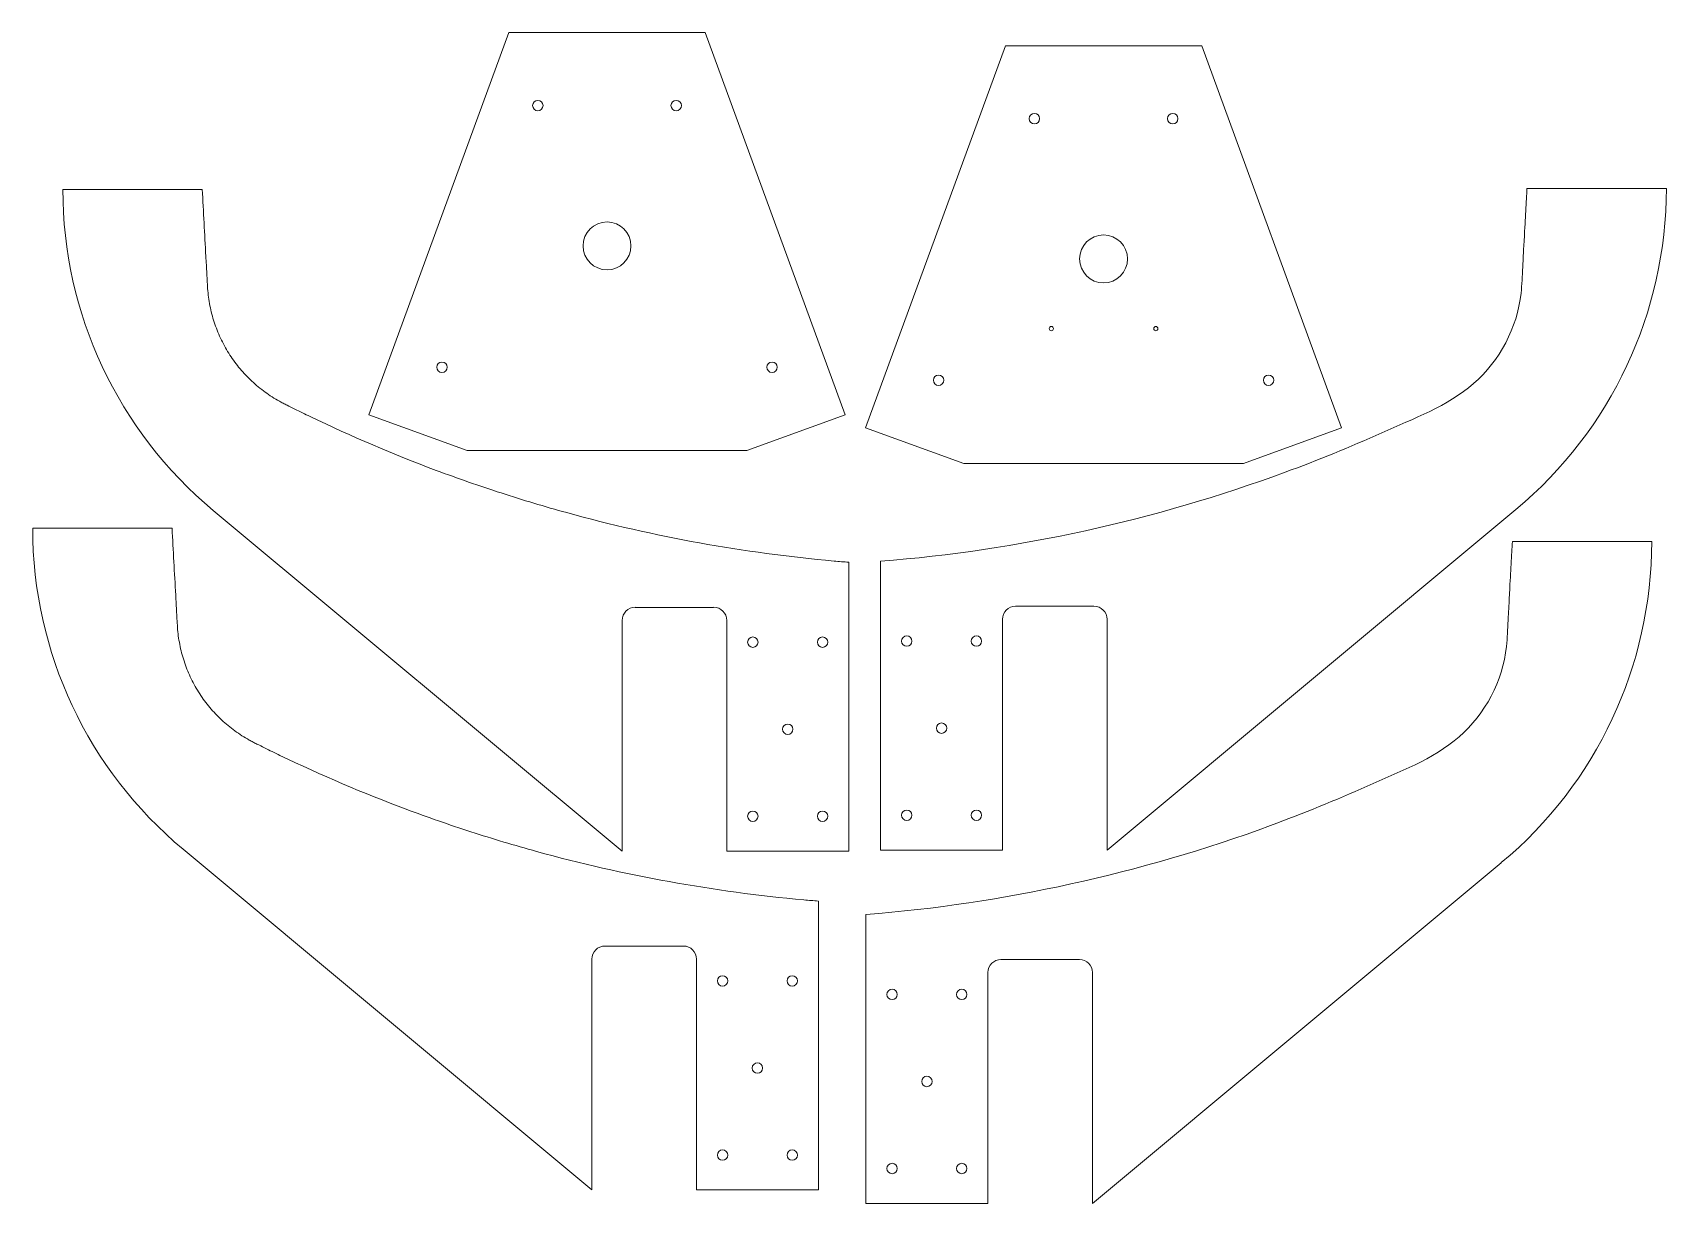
# Model space of a CAD drawing. Header units: inches. Extents: x 55.1 to 78.6, y 36.8 to 53.6.
import ezdxf

# ---------------------------------------------------------------- set-up
doc = ezdxf.new("R2010")
doc.units = ezdxf.units.IN
doc.header["$MEASUREMENT"] = 0

msp = doc.modelspace()

# ---------------------------------------------------------------- linework, layer by layer
at = {"color": 1, "linetype": 'Continuous', "lineweight": 0}
for p, q in [((61.974, 53.598), (59.966, 48.113)), ((64.791, 53.598), (61.974, 53.598)), ((66.798, 48.113), (64.791, 53.598)), ((69.099, 53.41), (67.092, 47.926)), ((71.916, 53.41), (69.099, 53.41)), ((73.924, 47.926), (71.916, 53.41)), ((57.573, 51.347), (55.573, 51.347)), ((76.584, 51.362), (78.584, 51.362)), ((59.966, 48.113), (61.375, 47.598)), ((65.389, 47.598), (66.798, 48.113)), ((67.092, 47.926), (68.501, 47.41)), ((72.515, 47.41), (73.924, 47.926)), ((61.375, 47.598), (65.389, 47.598)), ((68.501, 47.41), (72.515, 47.41)), ((63.6, 41.847), (57.732, 46.739)), ((70.558, 41.862), (76.426, 46.753)), ((57.14, 46.483), (55.14, 46.483)), ((76.374, 46.29), (78.374, 46.29)), ((66.85, 45.994), (66.85, 41.847)), ((67.308, 46.008), (67.308, 41.862)), ((63.787, 45.347), (64.912, 45.347)), ((70.37, 45.362), (69.245, 45.362)), ((63.6, 45.16), (63.6, 41.847)), ((65.1, 45.16), (65.1, 41.847)), ((69.058, 45.175), (69.058, 41.862)), ((70.558, 45.175), (70.558, 41.862)), ((63.166, 36.983), (57.298, 41.875)), ((65.1, 41.847), (66.85, 41.847)), ((69.058, 41.862), (67.308, 41.862)), ((70.348, 36.79), (76.216, 41.681)), ((66.416, 41.13), (66.416, 36.983)), ((67.098, 40.936), (67.098, 36.79)), ((63.353, 40.483), (64.478, 40.483)), ((63.166, 40.296), (63.166, 36.983)), ((64.666, 40.296), (64.666, 36.983)), ((68.848, 40.103), (68.848, 36.79)), ((70.161, 40.29), (69.036, 40.29)), ((70.348, 40.103), (70.348, 36.79)), ((64.666, 36.983), (66.416, 36.983)), ((68.848, 36.79), (67.098, 36.79))]:
    msp.add_line(p, q, dxfattribs=at)
for centre, radius in [((62.389, 52.551), 0.0748), ((64.375, 52.551), 0.0748), ((69.515, 52.363), 0.0748), ((71.501, 52.363), 0.0748), ((63.382, 50.536), 0.344), ((70.508, 50.349), 0.344), ((69.758, 49.349), 0.03), ((71.258, 49.349), 0.03), ((61.014, 48.794), 0.0748), ((65.75, 48.794), 0.0747), ((68.14, 48.607), 0.0748), ((72.876, 48.607), 0.0747), ((65.475, 44.847), 0.0748), ((66.475, 44.847), 0.0747), ((67.683, 44.862), 0.0747), ((68.683, 44.862), 0.0747), ((65.975, 43.597), 0.0748), ((68.183, 43.612), 0.0747), ((67.683, 42.362), 0.0747), ((68.683, 42.362), 0.0747), ((65.475, 42.347), 0.0748), ((66.475, 42.347), 0.0747), ((65.041, 39.983), 0.0747), ((66.041, 39.983), 0.0748), ((67.473, 39.79), 0.0748), ((68.473, 39.79), 0.0747), ((65.541, 38.733), 0.0747), ((67.973, 38.54), 0.0748), ((65.041, 37.483), 0.0747), ((66.041, 37.483), 0.0748), ((67.473, 37.29), 0.0748), ((68.473, 37.29), 0.0747)]:
    msp.add_circle(centre, radius, dxfattribs=at)
for centre, radius, start, end in [((61.573, 51.347), 6, 180, 230.1867), ((72.584, 51.362), 6, 309.8133, 0), ((61.14, 46.483), 6, 180, 230.1867), ((72.374, 46.29), 6, 309.8133, 0), ((63.787, 45.16), 0.188, 90, 180), ((64.912, 45.16), 0.188, 0, 90), ((69.245, 45.175), 0.188, 90, 180), ((70.37, 45.175), 0.188, 0, 90), ((63.353, 40.296), 0.188, 90, 180), ((64.478, 40.296), 0.188, 0, 90), ((69.036, 40.103), 0.188, 90, 180), ((70.161, 40.103), 0.188, 0, 90)]:
    msp.add_arc(centre, radius, start, end, dxfattribs=at)
for points, knots in [([(57.573, 51.347), (57.591, 51.027), (57.608, 50.706), (57.63, 50.304), (57.637, 50.18), (57.644, 50.057), (57.648, 49.975), (57.65, 49.933), (57.657, 49.851), (57.662, 49.81), (57.674, 49.729), (57.681, 49.688), (57.707, 49.567), (57.729, 49.489), (57.782, 49.334), (57.813, 49.259), (57.867, 49.148), (57.886, 49.111), (57.927, 49.039), (57.948, 49.004), (58.015, 48.901), (58.063, 48.836), (58.168, 48.71), (58.225, 48.651), (58.315, 48.566), (58.346, 48.539), (58.41, 48.487), (58.442, 48.462), (58.541, 48.389), (58.61, 48.345), (58.699, 48.296), (58.717, 48.286), (58.754, 48.267), (58.772, 48.258), (58.827, 48.23), (58.864, 48.212), (58.975, 48.157), (59.048, 48.121), (59.715, 47.801), (60.318, 47.543), (61.239, 47.198), (61.55, 47.09), (62.175, 46.887), (62.489, 46.793), (63.434, 46.533), (64.069, 46.388), (65.348, 46.157), (65.992, 46.07), (66.71, 46.005), (66.78, 45.999), (66.85, 45.994)], [0.1266249, 0.1266249, 0.1266249, 0.1266249, 0.1875, 0.1875, 0.203125, 0.2109375, 0.2109375, 0.21875, 0.21875, 0.2265625, 0.2265625, 0.234375, 0.234375, 0.25, 0.25, 0.265625, 0.265625, 0.2734375, 0.2734375, 0.28125, 0.28125, 0.296875, 0.296875, 0.3125, 0.3125, 0.3203125, 0.3203125, 0.328125, 0.328125, 0.34375, 0.34375, 0.3476562, 0.3476562, 0.3515625, 0.3515625, 0.359375, 0.359375, 0.375, 0.375, 0.5, 0.5, 0.5625, 0.5625, 0.625, 0.625, 0.75, 0.75, 0.875, 0.875, 0.8884259, 0.8884259, 0.8884259, 0.8884259]), ([(76.584, 51.362), (76.579, 51.27), (76.573, 51.162), (76.559, 50.911), (76.554, 50.814), (76.532, 50.406), (76.53, 50.368), (76.515, 50.1), (76.513, 49.983), (76.444, 49.358), (76.196, 48.889), (75.441, 48.232), (74.958, 48.057), (74.046, 47.648), (73.583, 47.459), (71.237, 46.595), (69.285, 46.167), (67.308, 46.008)], [0, 0, 0, 0, 0.03125, 0.03125, 0.0625, 0.0625, 0.09375, 0.09375, 0.125, 0.125, 0.25, 0.25, 0.375, 0.375, 0.5, 0.5, 1, 1, 1, 1]), ([(57.14, 46.483), (57.157, 46.163), (57.175, 45.842), (57.197, 45.44), (57.204, 45.316), (57.21, 45.193), (57.215, 45.111), (57.217, 45.07), (57.224, 44.987), (57.228, 44.946), (57.241, 44.865), (57.248, 44.824), (57.273, 44.703), (57.295, 44.625), (57.348, 44.47), (57.379, 44.395), (57.433, 44.284), (57.453, 44.247), (57.493, 44.175), (57.515, 44.14), (57.581, 44.037), (57.63, 43.972), (57.735, 43.846), (57.791, 43.787), (57.882, 43.702), (57.913, 43.675), (57.976, 43.623), (58.008, 43.598), (58.108, 43.525), (58.176, 43.481), (58.266, 43.432), (58.284, 43.422), (58.32, 43.403), (58.339, 43.394), (58.394, 43.366), (58.431, 43.348), (58.541, 43.293), (58.615, 43.257), (59.281, 42.937), (59.884, 42.679), (60.806, 42.334), (61.116, 42.226), (61.742, 42.023), (62.056, 41.929), (63.001, 41.669), (63.636, 41.525), (64.915, 41.293), (65.558, 41.206), (66.277, 41.141), (66.346, 41.135), (66.416, 41.13)], [0.1266249, 0.1266249, 0.1266249, 0.1266249, 0.1875, 0.1875, 0.203125, 0.2109375, 0.2109375, 0.21875, 0.21875, 0.2265625, 0.2265625, 0.234375, 0.234375, 0.25, 0.25, 0.265625, 0.265625, 0.2734375, 0.2734375, 0.28125, 0.28125, 0.296875, 0.296875, 0.3125, 0.3125, 0.3203125, 0.3203125, 0.328125, 0.328125, 0.34375, 0.34375, 0.3476562, 0.3476562, 0.3515625, 0.3515625, 0.359375, 0.359375, 0.375, 0.375, 0.5, 0.5, 0.5625, 0.5625, 0.625, 0.625, 0.75, 0.75, 0.875, 0.875, 0.8884259, 0.8884259, 0.8884259, 0.8884259]), ([(76.374, 46.29), (76.369, 46.198), (76.363, 46.09), (76.35, 45.839), (76.344, 45.743), (76.322, 45.334), (76.32, 45.296), (76.305, 45.028), (76.303, 44.911), (76.234, 44.286), (75.987, 43.817), (75.231, 43.16), (74.748, 42.985), (73.836, 42.576), (73.374, 42.387), (71.028, 41.523), (69.075, 41.095), (67.098, 40.936)], [0, 0, 0, 0, 0.03125, 0.03125, 0.0625, 0.0625, 0.09375, 0.09375, 0.125, 0.125, 0.25, 0.25, 0.375, 0.375, 0.5, 0.5, 1, 1, 1, 1])]:
    msp.add_open_spline(points, degree=3, knots=knots, dxfattribs=at)

doc.saveas('drawing.dxf')
